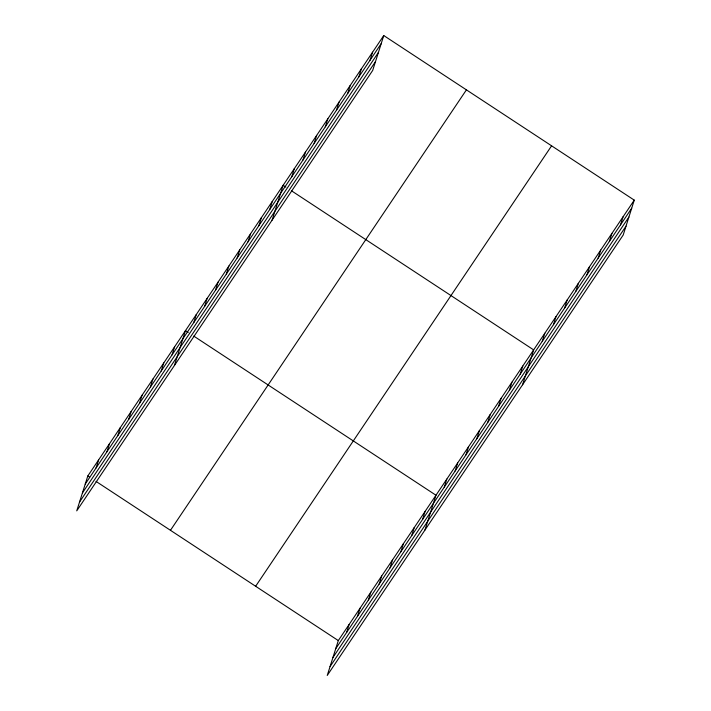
<?xml version="1.0" encoding="UTF-8"?>
<svg xmlns="http://www.w3.org/2000/svg" width="711" height="711" viewBox="0 0 711 711"><rect width="100%" height="100%" fill="white"/><g stroke="black" fill="none" stroke-linecap="round" stroke-linejoin="round"><path stroke-width="1.07" d="M383.762 35.55L87.8 475.988L76.735 510.862L372.697 70.425L383.762 35.55L634.265 200.138L623.2 235.012L327.238 675.45L338.303 640.575L634.265 200.138M96.083 467.927L98.651 459.839M106.934 451.778L109.503 443.691M117.786 435.63L120.355 427.542M128.638 419.481L131.206 411.393M139.489 403.333L142.058 395.245M150.341 387.184L152.909 379.096M161.193 371.035L163.761 362.948M172.044 354.887L174.613 346.799M174.399 365.516L185.464 330.642L188.219 332.455M193.748 322.581L196.316 314.493M204.599 306.432L207.168 298.344M215.451 290.284L218.019 282.196M226.311 274.135L228.871 266.047M237.163 257.986L239.723 249.899M248.015 241.838L250.574 233.75M258.866 225.689L261.426 217.602M269.718 209.541L272.277 201.453M272.073 220.17L283.129 185.304L285.884 187.109M291.75 176.746L294.31 168.658M302.93 160.108L305.49 152.021M314.111 143.471L316.671 135.383M325.291 126.834L327.851 118.746M336.472 110.196L339.031 102.108M347.652 93.55L350.212 85.471M358.833 76.912L361.401 68.825M370.013 60.275L372.582 52.187M346.595 632.514L349.154 624.427M357.446 616.366L360.006 608.278M368.298 600.217L370.858 592.13M379.15 584.069L381.709 575.981M390.001 567.92L392.561 559.833M400.853 551.763L403.413 543.675M411.705 535.614L414.264 527.526M422.556 519.465L425.116 511.378M424.911 530.104L435.967 495.229L193.73 336.081M444.259 487.168L446.819 479.081M455.111 471.02L457.671 462.932M465.963 454.871L468.531 446.784M476.814 438.723L479.383 430.635M487.666 422.574L490.235 414.486M498.518 406.416L501.086 398.338M509.369 390.268L511.938 382.18M520.221 374.119L522.789 366.032M522.576 384.758L533.641 349.883L291.394 190.735M542.253 341.333L544.822 333.246M553.434 324.696L556.002 316.608M564.614 308.059L567.182 299.971M575.794 291.421L578.363 283.334M586.975 274.775L589.543 266.687M598.155 258.137L600.724 250.05M609.336 241.5L611.904 233.412M620.516 224.863L623.085 216.775M85.231 484.075L381.194 43.638M82.432 492.919L378.385 52.481M79.543 502.028L375.497 61.581M170.462 530.308L466.425 89.862M255.64 586.264L551.594 145.826M335.743 648.663L631.697 208.225M332.935 657.506L628.897 217.059M330.046 666.607L626.009 226.169M87.8 475.988L89.639 477.197M96.065 481.427L338.303 640.575"/></g></svg>
